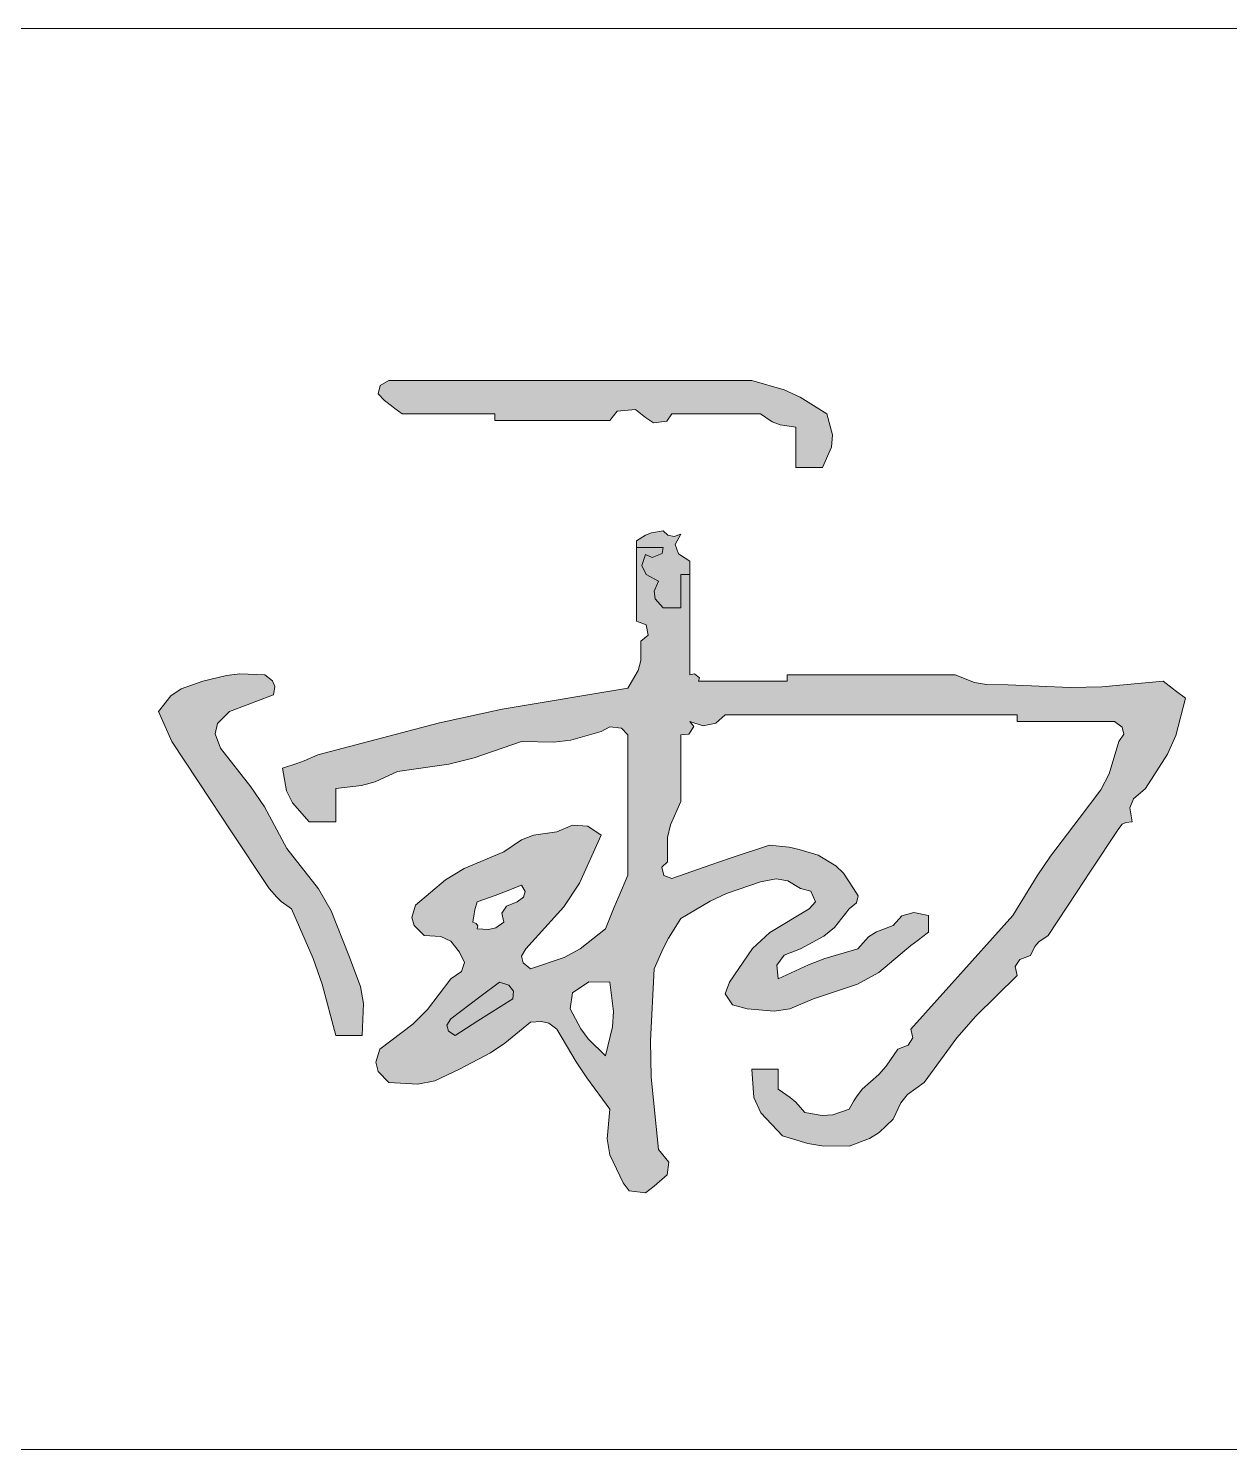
# Model space of a CAD drawing. Header units: millimetres. Extents: x 48 to 11980, y 100 to 8500.
# Drawn here: x 11524 to 11643.5, y 2076.8 to 2218 of the extents above; entities that cross this region are included whole.
import ezdxf

# ---------------------------------------------------------------- set-up
doc = ezdxf.new("R2010")
doc.units = ezdxf.units.MM
doc.linetypes.add('XKITLINE00', pattern=[0])
doc.layers.add('OtherObjectType', color=1, linetype='Continuous', lineweight=0)

# ---------------------------------------------------------------- blocks, each defined once
blk = doc.blocks.new('*A5')
at = {"layer": 'OtherObjectType'}
for points in [[(11587.52, 2178.99), (11586.17, 2178.82), (11585.38, 2179.37), (11584.4, 2180.14), (11582.57, 2179.97), (11581.86, 2179.04), (11570.42, 2179.04), (11570.42, 2179.71), (11561.18, 2179.71), (11559.42, 2181.03), (11558.81, 2181.7), (11559, 2182.55), (11559.86, 2183.03), (11595.95, 2183.03), (11599.19, 2182.09), (11600.76, 2181.39), (11603.43, 2179.71), (11603.98, 2177.62), (11603.88, 2176.41), (11602.99, 2174.39), (11600.35, 2174.39), (11600.35, 2178.38), (11598.8, 2178.61), (11598, 2178.91), (11596.83, 2179.71), (11588.02, 2179.71)], [(11573.26, 2131.68), (11573.41, 2132.23), (11573.06, 2132.86), (11564.91, 2149.01), (11571.12, 2150.35), (11583.62, 2152.46), (11584.65, 2154.2), (11584.94, 2155.21), (11584.94, 2157.11), (11585.67, 2157.71), (11585.45, 2158.73), (11584.5, 2159.11), (11584.5, 2166.42), (11587.14, 2166.42), (11587.06, 2165.83), (11586.06, 2165.45), (11585.38, 2165.75), (11585.02, 2164.65), (11585.47, 2163.74), (11586.7, 2163.09), (11586.24, 2162.08), (11586.36, 2161.33), (11587.14, 2160.44), (11588.91, 2160.44), (11588.91, 2163.76), (11589.79, 2163.76), (11589.79, 2153.79), (11590.27, 2153.87), (11590.77, 2153.49), (11590.67, 2153.13), (11599.47, 2153.13), (11599.47, 2153.79), (11616.19, 2153.79), (11618.12, 2153.03), (11619.3, 2152.8), (11621.47, 2152.79), (11627.63, 2152.51), (11630.76, 2152.58), (11636.88, 2153.13), (11639.08, 2151.47), (11638.14, 2147.75), (11637.32, 2145.89), (11635.12, 2142.49), (11633.91, 2141.45), (11633.55, 2140.55), (11633.8, 2139.17), (11633.17, 2139.11), (11632.8, 2138.92), (11632.48, 2138.51), (11625.44, 2127.88), (11624.51, 2127.22), (11624.12, 2126.78), (11623.68, 2125.88), (11622.62, 2125.48), (11622.15, 2124.77), (11622.36, 2123.89), (11618.24, 2119.86), (11616.37, 2117.71), (11613.11, 2113.26), (11611.46, 2112.06), (11610.77, 2111.24), (11610.03, 2109.6), (11608.63, 2108.27), (11607.66, 2107.69), (11605.63, 2106.94), (11602.94, 2106.97), (11601.53, 2107.19), (11599.03, 2107.94), (11596.86, 2110.23), (11596.15, 2111.77), (11595.95, 2114.59), (11598.59, 2114.59), (11598.59, 2112.59), (11599.78, 2111.76), (11600.33, 2111.29), (11601.23, 2110.27), (11602.95, 2109.97), (11604.02, 2110.05), (11605.63, 2110.6), (11606.1, 2111.42), (11606.36, 2111.82), (11606.95, 2112.59), (11608.6, 2114.05), (11609.32, 2114.87), (11610.47, 2116.58), (11611.52, 2116.98), (11611.99, 2117.69), (11611.79, 2118.57), (11615.87, 2123.08), (11617.89, 2125.34), (11621.91, 2129.87), (11624.33, 2133.81), (11625.66, 2135.74), (11628.52, 2139.5), (11630.68, 2142.35), (11631.51, 2143.95), (11632.48, 2147.15), (11632.96, 2147.87), (11632.8, 2148.57), (11632.04, 2149.14), (11622.36, 2149.14), (11622.36, 2149.8), (11593.31, 2149.8), (11592.38, 2148.96), (11591.13, 2148.72), (11589.79, 2149.14), (11590.19, 2148.63), (11589.69, 2147.87), (11588.91, 2147.81), (11588.91, 2141.17), (11587.87, 2138.87), (11587.59, 2137.61), (11587.58, 2135.19), (11587, 2134.67), (11587.22, 2133.82), (11588.02, 2133.52), (11591.88, 2134.88), (11593.82, 2135.54), (11597.71, 2136.85), (11599.69, 2136.63), (11600.69, 2136.42), (11602.55, 2135.85), (11604.31, 2134.79), (11605.09, 2134.06), (11606.54, 2131.8), (11606.38, 2131.11), (11605.63, 2130.53), (11604.18, 2128.67), (11603.13, 2127.8), (11600.79, 2126.55), (11599.18, 2125.92), (11598.44, 2124.92), (11598.59, 2123.56), (11601.6, 2124.96), (11603.21, 2125.57), (11606.51, 2126.55), (11607.56, 2127.72), (11608.36, 2128.24), (11610.03, 2128.87), (11610.89, 2129.81), (11612.09, 2130.15), (11613.55, 2129.87), (11613.55, 2128.21), (11611.79, 2126.88), (11608.59, 2124.19), (11606.48, 2123.04), (11602.11, 2121.56), (11599.76, 2120.57), (11598.18, 2120.33), (11595.51, 2120.57), (11594.04, 2120.99), (11593.31, 2122.08), (11593.75, 2123.22), (11596.04, 2126.58), (11597.76, 2128.17), (11601.67, 2130.53), (11602.31, 2131.22), (11601.85, 2132.27), (11600.79, 2132.53), (11599.53, 2133.3), (11598.4, 2133.49), (11596.83, 2133.19), (11593.45, 2132.03), (11591.82, 2131.28), (11588.91, 2129.54), (11587.69, 2127.6), (11587.16, 2126.59), (11586.26, 2124.55), (11585.88, 2117.38), (11585.97, 2113.77), (11586.7, 2106.61), (11587.7, 2105.35), (11587.55, 2104.06), (11586.26, 2102.96), (11585.38, 2102.29), (11583.78, 2102.47), (11583.18, 2103.29), (11581.86, 2106.07), (11581.58, 2107.66), (11581.86, 2110.6), (11579.56, 2113.71), (11578.5, 2115.31), (11576.58, 2118.57), (11575.77, 2119.15), (11575.05, 2119.33), (11573.94, 2119.24), (11571.4, 2117.16), (11569.96, 2116.21), (11566.9, 2114.59), (11564.44, 2113.42), (11562.75, 2113.1), (11559.86, 2113.26), (11558.8, 2114.35), (11558.56, 2115.26), (11558.98, 2116.58), (11562.26, 2119.06), (11563.72, 2120.51), (11566.02, 2123.56), (11567.1, 2124.29), (11567.4, 2125.19), (11566.9, 2126.21), (11566.04, 2127.29), (11565.03, 2127.76), (11563.38, 2127.88), (11562.39, 2128.85), (11562.15, 2129.67), (11562.5, 2130.87), (11565.5, 2133.41), (11567.36, 2134.53), (11571.3, 2136.18), (11573.05, 2137.38), (11574.26, 2137.83), (11576.58, 2138.18), (11578.12, 2138.83), (11579.65, 2138.72), (11580.98, 2137.84), (11578.82, 2133.06), (11577.27, 2130.72), (11573.5, 2126.55), (11573.06, 2125.81), (11573.21, 2125.14), (11573.94, 2124.55), (11577.29, 2125.68), (11578.9, 2126.54), (11581.42, 2128.54), (11582.29, 2130.67), (11582.73, 2131.73), (11583.62, 2133.86), (11583.62, 2147.81), (11583, 2148.47), (11581.86, 2148.61), (11580.98, 2148.14), (11577.98, 2147.29), (11576.27, 2147.07), (11573.06, 2147.15), (11568.36, 2145.51), (11565.82, 2144.89), (11560.74, 2144.16), (11558.49, 2143.15), (11557.16, 2142.79), (11554.58, 2142.49), (11554.58, 2139.17), (11551.93, 2139.17), (11550.27, 2141.06), (11549.69, 2142.24), (11549.29, 2144.49), (11550.73, 2144.97), (11551.44, 2145.24), (11552.81, 2145.82), (11564.91, 2149.01), (11588.67, 2165.79), (11588.35, 2166.73), (11588.91, 2167.75), (11588.23, 2167.54), (11587.61, 2167.65), (11587.14, 2168.08), (11585.99, 2167.89), (11585.39, 2167.67), (11584.5, 2167.08), (11584.5, 2166.42), (11587.14, 2166.42), (11587.06, 2165.83), (11586.06, 2165.45), (11585.38, 2165.75), (11585.02, 2164.65), (11585.47, 2163.74), (11586.7, 2163.09), (11586.24, 2162.08), (11586.36, 2161.33), (11587.14, 2160.44), (11588.91, 2160.44), (11588.91, 2163.76), (11589.79, 2163.76), (11589.79, 2165.09), (11588.67, 2165.79), (11564.91, 2149.01), (11579.74, 2123.25), (11578.12, 2122.16), (11577.9, 2120.57), (11578.96, 2118.58), (11579.69, 2117.61), (11581.42, 2115.92), (11582.12, 2118.79), (11582.21, 2120.31), (11581.86, 2123.22), (11579.74, 2123.25), (11570.86, 2123.22), (11571.8, 2122.92), (11572.26, 2122.34), (11572.18, 2121.56), (11569.88, 2120.11), (11568.73, 2119.38), (11566.46, 2117.91), (11565.8, 2118.37), (11565.64, 2118.95), (11566.02, 2119.57), (11570.86, 2123.22), (11579.74, 2123.25), (11564.91, 2149.01), (11573.06, 2132.86), (11571.31, 2132.18), (11570.43, 2131.85), (11568.66, 2131.2), (11568.43, 2130.41), (11568.35, 2130.01), (11568.22, 2129.2), (11568.56, 2129.06), (11568.71, 2128.83), (11568.66, 2128.54), (11569.77, 2128.45), (11570.49, 2128.63), (11571.3, 2129.2), (11571.1, 2130.08), (11571.57, 2130.79), (11572.62, 2131.2)], [(11548.72, 2131.66), (11547.97, 2132.53), (11538.29, 2147.15), (11536.97, 2150.14), (11538.17, 2151.68), (11539.21, 2152.39), (11541.37, 2153.13), (11543.73, 2153.72), (11545.05, 2153.86), (11547.53, 2153.79), (11548.3, 2153.18), (11548.54, 2152.63), (11548.41, 2151.8), (11546.65, 2151.14), (11545.77, 2150.81), (11544.01, 2150.14), (11542.84, 2148.94), (11542.6, 2147.91), (11543.13, 2146.48), (11546.15, 2142.65), (11547.49, 2140.64), (11549.73, 2136.51), (11552.87, 2132.52), (11554.13, 2130.33), (11555.9, 2125.88), (11557.05, 2122.79), (11557.33, 2121.12), (11557.22, 2117.91), (11554.58, 2117.91), (11553.23, 2123.03), (11552.34, 2125.57), (11550.17, 2130.53), (11549.17, 2131.25)]]:
    blk.add_hatch(color=7, dxfattribs=at).paths.add_polyline_path(points, flags=17)
at = {"layer": 'OtherObjectType', "color": 7, "linetype": 'XKITLINE00', "lineweight": 0}
for p, q in [((10798, 2218.03), (11879.38, 2218.03)), ((11559, 2182.55), (11558.81, 2181.7)), ((11559.86, 2183.03), (11559, 2182.55)), ((11574.29, 2183.03), (11559.86, 2183.03)), ((11581.51, 2183.03), (11574.29, 2183.03)), ((11595.95, 2183.03), (11581.51, 2183.03)), ((11599.19, 2182.09), (11595.95, 2183.03)), ((11558.81, 2181.7), (11559.42, 2181.03)), ((11600.76, 2181.39), (11599.19, 2182.09)), ((11603.43, 2179.71), (11600.76, 2181.39)), ((11559.42, 2181.03), (11560.12, 2180.5)), ((11560.12, 2180.5), (11560.47, 2180.24)), ((11560.47, 2180.24), (11561.18, 2179.71)), ((11561.18, 2179.71), (11564.87, 2179.71)), ((11564.87, 2179.71), (11566.72, 2179.71)), ((11566.72, 2179.71), (11570.42, 2179.71)), ((11570.42, 2179.71), (11570.42, 2179.44)), ((11581.86, 2179.04), (11582.57, 2179.97)), ((11582.57, 2179.97), (11584.4, 2180.14)), ((11584.4, 2180.14), (11585.38, 2179.37)), ((11587.52, 2178.99), (11588.02, 2179.71)), ((11588.02, 2179.71), (11591.55, 2179.71)), ((11591.55, 2179.71), (11593.31, 2179.71)), ((11593.31, 2179.71), (11596.83, 2179.71)), ((11596.83, 2179.71), (11598, 2178.91)), ((11603.98, 2177.62), (11603.43, 2179.71)), ((11570.42, 2179.44), (11570.42, 2179.31)), ((11570.42, 2179.31), (11570.42, 2179.04)), ((11570.42, 2179.04), (11575, 2179.04)), ((11575, 2179.04), (11577.29, 2179.04)), ((11577.29, 2179.04), (11581.86, 2179.04)), ((11585.38, 2179.37), (11586.17, 2178.82)), ((11586.17, 2178.82), (11587.52, 2178.99)), ((11598, 2178.91), (11598.8, 2178.61)), ((11598.8, 2178.61), (11600.35, 2178.38)), ((11600.35, 2178.38), (11600.35, 2176.78)), ((11603.88, 2176.41), (11603.98, 2177.62)), ((11600.35, 2176.78), (11600.35, 2175.98)), ((11600.35, 2175.98), (11600.35, 2174.39)), ((11602.99, 2174.39), (11603.88, 2176.41)), ((11600.35, 2174.39), (11601.4, 2174.39)), ((11601.4, 2174.39), (11601.93, 2174.39)), ((11601.93, 2174.39), (11602.99, 2174.39)), ((11585.39, 2167.67), (11584.5, 2167.08)), ((11584.5, 2167.08), (11584.5, 2166.42)), ((11584.5, 2166.42), (11584.5, 2167.08)), ((11584.5, 2167.08), (11584.5, 2166.42)), ((11585.99, 2167.89), (11585.39, 2167.67)), ((11587.14, 2168.08), (11585.99, 2167.89)), ((11587.61, 2167.65), (11587.14, 2168.08)), ((11588.23, 2167.54), (11587.61, 2167.65)), ((11588.91, 2167.75), (11588.23, 2167.54)), ((11588.35, 2166.73), (11588.91, 2167.75)), ((11587.14, 2166.42), (11584.5, 2166.42)), ((11584.5, 2166.42), (11587.14, 2166.42)), ((11587.14, 2166.42), (11584.5, 2166.42)), ((11584.5, 2166.42), (11584.5, 2159.11)), ((11584.5, 2159.11), (11584.5, 2166.42)), ((11584.5, 2166.42), (11584.5, 2159.11)), ((11584.5, 2166.42), (11587.14, 2166.42)), ((11587.14, 2166.42), (11584.5, 2166.42)), ((11584.5, 2166.42), (11587.14, 2166.42)), ((11585.02, 2164.65), (11585.38, 2165.75)), ((11585.38, 2165.75), (11585.02, 2164.65)), ((11585.38, 2165.75), (11586.06, 2165.45)), ((11586.06, 2165.45), (11585.38, 2165.75)), ((11586.06, 2165.45), (11587.06, 2165.83)), ((11587.06, 2165.83), (11586.06, 2165.45)), ((11587.06, 2165.83), (11587.14, 2166.42)), ((11587.14, 2166.42), (11587.06, 2165.83)), ((11588.67, 2165.79), (11588.35, 2166.73)), ((11589.79, 2165.09), (11588.67, 2165.79)), ((11585.47, 2163.74), (11585.02, 2164.65)), ((11585.02, 2164.65), (11585.47, 2163.74)), ((11589.79, 2163.76), (11589.79, 2165.09)), ((11589.79, 2165.09), (11589.79, 2163.76)), ((11589.79, 2163.76), (11589.79, 2165.09)), ((11586.7, 2163.09), (11585.47, 2163.74)), ((11585.47, 2163.74), (11586.7, 2163.09)), ((11586.24, 2162.08), (11586.7, 2163.09)), ((11586.7, 2163.09), (11586.24, 2162.08)), ((11589.79, 2163.76), (11588.91, 2163.76)), ((11588.91, 2163.76), (11589.79, 2163.76)), ((11589.79, 2163.76), (11588.91, 2163.76)), ((11588.91, 2163.76), (11588.91, 2162.43)), ((11588.91, 2163.76), (11589.79, 2163.76)), ((11589.79, 2163.76), (11588.91, 2163.76)), ((11588.91, 2163.76), (11589.79, 2163.76)), ((11588.91, 2162.43), (11588.91, 2163.76)), ((11589.79, 2153.79), (11589.79, 2163.76)), ((11589.79, 2163.76), (11589.79, 2153.79)), ((11589.79, 2153.79), (11589.79, 2163.76)), ((11586.36, 2161.33), (11586.24, 2162.08)), ((11586.24, 2162.08), (11586.36, 2161.33)), ((11587.14, 2160.44), (11586.36, 2161.33)), ((11586.36, 2161.33), (11587.14, 2160.44)), ((11588.91, 2162.43), (11588.91, 2161.76)), ((11588.91, 2161.76), (11588.91, 2162.43)), ((11588.91, 2161.76), (11588.91, 2160.44)), ((11588.91, 2160.44), (11588.91, 2161.76)), ((11587.85, 2160.44), (11587.14, 2160.44)), ((11587.14, 2160.44), (11587.85, 2160.44)), ((11588.2, 2160.44), (11587.85, 2160.44)), ((11587.85, 2160.44), (11588.2, 2160.44)), ((11588.91, 2160.44), (11588.2, 2160.44)), ((11588.2, 2160.44), (11588.91, 2160.44)), ((11584.5, 2159.11), (11585.45, 2158.73)), ((11585.45, 2158.73), (11585.67, 2157.71)), ((11585.67, 2157.71), (11584.94, 2157.11)), ((11584.94, 2157.11), (11584.94, 2155.21)), ((11584.94, 2155.21), (11584.65, 2154.2)), ((11541.37, 2153.13), (11539.21, 2152.39)), ((11543.73, 2153.72), (11541.37, 2153.13)), ((11545.05, 2153.86), (11543.73, 2153.72)), ((11547.53, 2153.79), (11545.05, 2153.86)), ((11548.3, 2153.18), (11547.53, 2153.79)), ((11548.54, 2152.63), (11548.3, 2153.18)), ((11584.65, 2154.2), (11583.62, 2152.46)), ((11590.27, 2153.87), (11589.79, 2153.79)), ((11590.77, 2153.49), (11590.27, 2153.87)), ((11590.67, 2153.13), (11590.77, 2153.49)), ((11594.19, 2153.13), (11590.67, 2153.13)), ((11595.95, 2153.13), (11594.19, 2153.13)), ((11599.47, 2153.13), (11595.95, 2153.13)), ((11606.16, 2153.79), (11599.47, 2153.79)), ((11599.47, 2153.79), (11599.47, 2153.53)), ((11599.47, 2153.53), (11599.47, 2153.39)), ((11599.47, 2153.39), (11599.47, 2153.13)), ((11609.5, 2153.79), (11606.16, 2153.79)), ((11616.19, 2153.79), (11609.5, 2153.79)), ((11618.12, 2153.03), (11616.19, 2153.79)), ((11619.3, 2152.8), (11618.12, 2153.03)), ((11621.47, 2152.79), (11619.3, 2152.8)), ((11636.88, 2153.13), (11630.76, 2152.58)), ((11637.76, 2152.46), (11636.88, 2153.13)), ((11538.17, 2151.68), (11536.97, 2150.14)), ((11539.21, 2152.39), (11538.17, 2151.68)), ((11546.65, 2151.14), (11548.41, 2151.8)), ((11548.41, 2151.8), (11548.54, 2152.63)), ((11583.62, 2152.46), (11571.12, 2150.35)), ((11627.63, 2152.51), (11621.47, 2152.79)), ((11630.76, 2152.58), (11627.63, 2152.51)), ((11638.2, 2152.13), (11637.76, 2152.46)), ((11638.14, 2147.75), (11639.08, 2151.47)), ((11639.08, 2151.47), (11638.2, 2152.13)), ((11536.97, 2150.14), (11537.5, 2148.94)), ((11542.84, 2148.94), (11544.01, 2150.14)), ((11544.01, 2150.14), (11545.77, 2150.81)), ((11545.77, 2150.81), (11546.65, 2151.14)), ((11571.12, 2150.35), (11564.91, 2149.01)), ((11537.5, 2148.94), (11537.76, 2148.34)), ((11542.6, 2147.91), (11542.84, 2148.94)), ((11564.91, 2149.01), (11552.81, 2145.82)), ((11580.98, 2148.14), (11581.86, 2148.61)), ((11581.86, 2148.61), (11583, 2148.47)), ((11589.69, 2147.87), (11590.19, 2148.63)), ((11590.19, 2148.63), (11589.79, 2149.14)), ((11589.79, 2149.14), (11591.13, 2148.72)), ((11591.13, 2148.72), (11592.38, 2148.96)), ((11592.38, 2148.96), (11593.31, 2149.8)), ((11593.31, 2149.8), (11604.93, 2149.8)), ((11604.93, 2149.8), (11610.74, 2149.8)), ((11610.74, 2149.8), (11622.36, 2149.8)), ((11622.36, 2149.8), (11622.36, 2149.54)), ((11622.36, 2149.54), (11622.36, 2149.41)), ((11622.36, 2149.41), (11622.36, 2149.14)), ((11622.36, 2149.14), (11626.23, 2149.14)), ((11626.23, 2149.14), (11628.16, 2149.14)), ((11628.16, 2149.14), (11632.04, 2149.14)), ((11632.04, 2149.14), (11632.8, 2148.57)), ((11632.8, 2148.57), (11632.96, 2147.87)), ((11537.76, 2148.34), (11538.29, 2147.15)), ((11543.13, 2146.48), (11542.6, 2147.91)), ((11576.27, 2147.07), (11577.98, 2147.29)), ((11577.98, 2147.29), (11580.98, 2148.14)), ((11583, 2148.47), (11583.62, 2147.81)), ((11583.62, 2147.81), (11583.62, 2142.23)), ((11588.91, 2147.81), (11589.69, 2147.87)), ((11588.91, 2145.15), (11588.91, 2147.81)), ((11632.96, 2147.87), (11632.48, 2147.15)), ((11637.32, 2145.89), (11638.14, 2147.75)), ((11538.29, 2147.15), (11542.16, 2141.3)), ((11546.15, 2142.65), (11543.13, 2146.48)), ((11552.81, 2145.82), (11551.44, 2145.24)), ((11568.36, 2145.51), (11573.06, 2147.15)), ((11573.06, 2147.15), (11576.27, 2147.07)), ((11632.48, 2147.15), (11631.51, 2143.95)), ((11635.12, 2142.49), (11637.32, 2145.89)), ((11550.73, 2144.97), (11549.29, 2144.49)), ((11549.29, 2144.49), (11549.69, 2142.24)), ((11551.44, 2145.24), (11550.73, 2144.97)), ((11560.74, 2144.16), (11565.82, 2144.89)), ((11565.82, 2144.89), (11568.36, 2145.51)), ((11588.91, 2143.82), (11588.91, 2145.15)), ((11557.16, 2142.79), (11558.49, 2143.15)), ((11558.49, 2143.15), (11560.74, 2144.16)), ((11588.91, 2141.17), (11588.91, 2143.82)), ((11631.51, 2143.95), (11630.68, 2142.35)), ((11547.49, 2140.64), (11546.15, 2142.65)), ((11549.69, 2142.24), (11550.27, 2141.06)), ((11554.58, 2142.49), (11557.16, 2142.79)), ((11554.58, 2141.17), (11554.58, 2142.49)), ((11583.62, 2142.23), (11583.62, 2139.44)), ((11630.68, 2142.35), (11628.52, 2139.5)), ((11633.91, 2141.45), (11635.12, 2142.49)), ((11542.16, 2141.3), (11544.1, 2138.37)), ((11549.73, 2136.51), (11547.49, 2140.64)), ((11550.27, 2141.06), (11551.93, 2139.17)), ((11554.58, 2140.5), (11554.58, 2141.17)), ((11554.58, 2139.17), (11554.58, 2140.5)), ((11587.87, 2138.87), (11588.91, 2141.17)), ((11633.55, 2140.55), (11633.91, 2141.45)), ((11633.8, 2139.17), (11633.55, 2140.55)), ((11551.93, 2139.17), (11552.99, 2139.17)), ((11552.99, 2139.17), (11553.52, 2139.17)), ((11553.52, 2139.17), (11554.58, 2139.17)), ((11578.12, 2138.83), (11576.58, 2138.18)), ((11579.65, 2138.72), (11578.12, 2138.83)), ((11580.98, 2137.84), (11579.65, 2138.72)), ((11583.62, 2139.44), (11583.62, 2133.86)), ((11587.59, 2137.61), (11587.87, 2138.87)), ((11628.52, 2139.5), (11625.66, 2135.74)), ((11632.48, 2138.51), (11632.8, 2138.92)), ((11632.8, 2138.92), (11633.17, 2139.11)), ((11633.17, 2139.11), (11633.8, 2139.17)), ((11544.1, 2138.37), (11547.97, 2132.53)), ((11573.05, 2137.38), (11571.3, 2136.18)), ((11574.26, 2137.83), (11573.05, 2137.38)), ((11576.58, 2138.18), (11574.26, 2137.83)), ((11578.82, 2133.06), (11580.98, 2137.84)), ((11587.58, 2135.19), (11587.59, 2137.61)), ((11629.66, 2134.25), (11632.48, 2138.51)), ((11552.87, 2132.52), (11549.73, 2136.51)), ((11571.3, 2136.18), (11567.36, 2134.53)), ((11597.71, 2136.85), (11593.82, 2135.54)), ((11599.69, 2136.63), (11597.71, 2136.85)), ((11600.69, 2136.42), (11599.69, 2136.63)), ((11602.55, 2135.85), (11600.69, 2136.42)), ((11567.36, 2134.53), (11565.5, 2133.41)), ((11587, 2134.67), (11587.58, 2135.19)), ((11587.22, 2133.82), (11587, 2134.67)), ((11591.88, 2134.88), (11588.02, 2133.52)), ((11593.82, 2135.54), (11591.88, 2134.88)), ((11604.31, 2134.79), (11602.55, 2135.85)), ((11605.09, 2134.06), (11604.31, 2134.79)), ((11625.66, 2135.74), (11624.33, 2133.81)), ((11565.5, 2133.41), (11562.5, 2130.87)), ((11577.27, 2130.72), (11578.82, 2133.06)), ((11583.62, 2133.86), (11582.73, 2131.73)), ((11588.02, 2133.52), (11587.22, 2133.82)), ((11593.45, 2132.03), (11596.83, 2133.19)), ((11596.83, 2133.19), (11598.4, 2133.49)), ((11598.4, 2133.49), (11599.53, 2133.3)), ((11599.53, 2133.3), (11600.79, 2132.53)), ((11606.07, 2132.53), (11605.09, 2134.06)), ((11624.33, 2133.81), (11621.91, 2129.87)), ((11628.25, 2132.13), (11629.66, 2134.25)), ((11547.97, 2132.53), (11548.72, 2131.66)), ((11548.72, 2131.66), (11549.17, 2131.25)), ((11554.13, 2130.33), (11552.87, 2132.52)), ((11570.43, 2131.85), (11568.66, 2131.2)), ((11571.31, 2132.18), (11570.43, 2131.85)), ((11573.06, 2132.86), (11571.31, 2132.18)), ((11572.62, 2131.2), (11573.26, 2131.68)), ((11573.41, 2132.23), (11573.06, 2132.86)), ((11573.26, 2131.68), (11573.41, 2132.23)), ((11582.73, 2131.73), (11582.29, 2130.67)), ((11591.82, 2131.28), (11593.45, 2132.03)), ((11600.79, 2132.53), (11601.85, 2132.27)), ((11601.85, 2132.27), (11602.31, 2131.22)), ((11606.54, 2131.8), (11606.07, 2132.53)), ((11606.38, 2131.11), (11606.54, 2131.8)), ((11625.44, 2127.88), (11628.25, 2132.13)), ((11549.17, 2131.25), (11550.17, 2130.53)), ((11550.17, 2130.53), (11552.34, 2125.57)), ((11555.9, 2125.88), (11554.13, 2130.33)), ((11562.5, 2130.87), (11562.15, 2129.67)), ((11568.43, 2130.41), (11568.35, 2130.01)), ((11568.66, 2131.2), (11568.43, 2130.41)), ((11571.1, 2130.08), (11571.57, 2130.79)), ((11571.57, 2130.79), (11572.62, 2131.2)), ((11573.5, 2126.55), (11577.27, 2130.72)), ((11582.29, 2130.67), (11581.42, 2128.54)), ((11588.91, 2129.54), (11591.82, 2131.28)), ((11601.67, 2130.53), (11597.76, 2128.17)), ((11602.31, 2131.22), (11601.67, 2130.53)), ((11604.18, 2128.67), (11605.63, 2130.53)), ((11605.63, 2130.53), (11606.38, 2131.11)), ((11562.15, 2129.67), (11562.39, 2128.85)), ((11562.39, 2128.85), (11563.38, 2127.88)), ((11568.35, 2130.01), (11568.22, 2129.2)), ((11568.22, 2129.2), (11568.56, 2129.06)), ((11568.56, 2129.06), (11568.71, 2128.83)), ((11568.71, 2128.83), (11568.66, 2128.54)), ((11570.49, 2128.63), (11571.3, 2129.2)), ((11571.3, 2129.2), (11571.1, 2130.08)), ((11587.69, 2127.6), (11588.91, 2129.54)), ((11610.03, 2128.87), (11608.36, 2128.24)), ((11610.89, 2129.81), (11610.03, 2128.87)), ((11612.09, 2130.15), (11610.89, 2129.81)), ((11613.55, 2129.87), (11612.09, 2130.15)), ((11613.55, 2129.2), (11613.55, 2129.87)), ((11613.55, 2128.87), (11613.55, 2129.2)), ((11613.55, 2128.21), (11613.55, 2128.87)), ((11621.91, 2129.87), (11617.89, 2125.34)), ((11563.38, 2127.88), (11565.03, 2127.76)), ((11565.03, 2127.76), (11566.04, 2127.29)), ((11568.66, 2128.54), (11569.77, 2128.45)), ((11569.77, 2128.45), (11570.49, 2128.63)), ((11581.42, 2128.54), (11578.9, 2126.54)), ((11587.16, 2126.59), (11587.69, 2127.6)), ((11597.76, 2128.17), (11596.04, 2126.58)), ((11600.79, 2126.55), (11603.13, 2127.8)), ((11603.13, 2127.8), (11604.18, 2128.67)), ((11607.56, 2127.72), (11606.51, 2126.55)), ((11608.36, 2128.24), (11607.56, 2127.72)), ((11611.79, 2126.88), (11612.5, 2127.41)), ((11612.5, 2127.41), (11612.85, 2127.68)), ((11612.85, 2127.68), (11613.55, 2128.21)), ((11624.51, 2127.22), (11625.44, 2127.88)), ((11566.04, 2127.29), (11566.9, 2126.21)), ((11566.9, 2126.21), (11567.4, 2125.19)), ((11573.06, 2125.81), (11573.5, 2126.55)), ((11578.9, 2126.54), (11577.29, 2125.68)), ((11586.26, 2124.55), (11587.16, 2126.59)), ((11596.04, 2126.58), (11593.75, 2123.22)), ((11599.18, 2125.92), (11600.79, 2126.55)), ((11606.51, 2126.55), (11603.21, 2125.57)), ((11608.59, 2124.19), (11611.79, 2126.88)), ((11623.68, 2125.88), (11624.12, 2126.78)), ((11624.12, 2126.78), (11624.51, 2127.22)), ((11552.34, 2125.57), (11553.23, 2123.03)), ((11557.05, 2122.79), (11555.9, 2125.88)), ((11567.4, 2125.19), (11567.1, 2124.29)), ((11573.21, 2125.14), (11573.06, 2125.81)), ((11573.94, 2124.55), (11573.21, 2125.14)), ((11577.29, 2125.68), (11573.94, 2124.55)), ((11585.88, 2117.38), (11586.26, 2124.55)), ((11598.44, 2124.92), (11599.18, 2125.92)), ((11598.59, 2123.56), (11598.44, 2124.92)), ((11601.6, 2124.96), (11598.59, 2123.56)), ((11603.21, 2125.57), (11601.6, 2124.96)), ((11617.89, 2125.34), (11615.87, 2123.08)), ((11622.15, 2124.77), (11622.62, 2125.48)), ((11622.36, 2123.89), (11622.15, 2124.77)), ((11622.62, 2125.48), (11623.68, 2125.88)), ((11566.02, 2123.56), (11563.72, 2120.51)), ((11567.1, 2124.29), (11566.02, 2123.56)), ((11570.86, 2123.22), (11568.92, 2121.76)), ((11571.8, 2122.92), (11570.86, 2123.22)), ((11579.74, 2123.25), (11578.12, 2122.16)), ((11581.86, 2123.22), (11579.74, 2123.25)), ((11582.21, 2120.31), (11581.86, 2123.22)), ((11593.75, 2123.22), (11593.31, 2122.08)), ((11606.48, 2123.04), (11608.59, 2124.19)), ((11618.24, 2119.86), (11622.36, 2123.89)), ((11553.23, 2123.03), (11554.58, 2117.91)), ((11557.33, 2121.12), (11557.05, 2122.79)), ((11568.92, 2121.76), (11567.96, 2121.03)), ((11572.26, 2122.34), (11571.8, 2122.92)), ((11572.18, 2121.56), (11572.26, 2122.34)), ((11578.12, 2122.16), (11577.9, 2120.57)), ((11593.31, 2122.08), (11594.04, 2120.99)), ((11602.11, 2121.56), (11606.48, 2123.04)), ((11615.87, 2123.08), (11611.79, 2118.57)), ((11557.22, 2117.91), (11557.33, 2121.12)), ((11563.72, 2120.51), (11562.26, 2119.06)), ((11567.96, 2121.03), (11566.02, 2119.57)), ((11569.88, 2120.11), (11572.18, 2121.56)), ((11577.9, 2120.57), (11578.96, 2118.58)), ((11594.04, 2120.99), (11595.51, 2120.57)), ((11595.51, 2120.57), (11598.18, 2120.33)), ((11598.18, 2120.33), (11599.76, 2120.57)), ((11599.76, 2120.57), (11602.11, 2121.56)), ((11562.26, 2119.06), (11558.98, 2116.58)), ((11566.02, 2119.57), (11565.64, 2118.95)), ((11565.64, 2118.95), (11565.8, 2118.37)), ((11566.46, 2117.91), (11568.73, 2119.38)), ((11568.73, 2119.38), (11569.88, 2120.11)), ((11571.4, 2117.16), (11573.94, 2119.24)), ((11573.94, 2119.24), (11575.05, 2119.33)), ((11575.05, 2119.33), (11575.77, 2119.15)), ((11575.77, 2119.15), (11576.58, 2118.57)), ((11582.12, 2118.79), (11582.21, 2120.31)), ((11616.37, 2117.71), (11618.24, 2119.86)), ((11554.58, 2117.91), (11555.63, 2117.91)), ((11555.63, 2117.91), (11556.16, 2117.91)), ((11556.16, 2117.91), (11557.22, 2117.91)), ((11565.8, 2118.37), (11566.46, 2117.91)), ((11576.58, 2118.57), (11578.5, 2115.31)), ((11578.96, 2118.58), (11579.69, 2117.61)), ((11579.69, 2117.61), (11581.42, 2115.92)), ((11581.42, 2115.92), (11582.12, 2118.79)), ((11611.99, 2117.69), (11611.52, 2116.98)), ((11611.79, 2118.57), (11611.99, 2117.69)), ((11613.11, 2113.26), (11616.37, 2117.71)), ((11558.98, 2116.58), (11558.56, 2115.26)), ((11566.9, 2114.59), (11569.96, 2116.21)), ((11569.96, 2116.21), (11571.4, 2117.16)), ((11585.97, 2113.77), (11585.88, 2117.38)), ((11610.47, 2116.58), (11609.32, 2114.87)), ((11611.52, 2116.98), (11610.47, 2116.58)), ((11558.56, 2115.26), (11558.8, 2114.35)), ((11578.5, 2115.31), (11579.56, 2113.71)), ((11609.32, 2114.87), (11608.6, 2114.05)), ((11558.8, 2114.35), (11559.86, 2113.26)), ((11559.86, 2113.26), (11562.75, 2113.1)), ((11562.75, 2113.1), (11564.44, 2113.42)), ((11564.44, 2113.42), (11566.9, 2114.59)), ((11579.56, 2113.71), (11581.86, 2110.6)), ((11586.7, 2106.61), (11585.97, 2113.77)), ((11597, 2114.59), (11595.95, 2114.59)), ((11595.95, 2114.59), (11596.15, 2111.77)), ((11597.53, 2114.59), (11597, 2114.59)), ((11598.59, 2114.59), (11597.53, 2114.59)), ((11598.59, 2113.79), (11598.59, 2114.59)), ((11598.59, 2113.39), (11598.59, 2113.79)), ((11598.59, 2112.59), (11598.59, 2113.39)), ((11608.6, 2114.05), (11606.95, 2112.59)), ((11611.46, 2112.06), (11613.11, 2113.26)), ((11599.78, 2111.76), (11598.59, 2112.59)), ((11606.95, 2112.59), (11606.36, 2111.82)), ((11610.77, 2111.24), (11611.46, 2112.06)), ((11581.86, 2110.6), (11581.58, 2107.66)), ((11596.15, 2111.77), (11596.86, 2110.23)), ((11600.33, 2111.29), (11599.78, 2111.76)), ((11601.23, 2110.27), (11600.33, 2111.29)), ((11605.63, 2110.6), (11604.02, 2110.05)), ((11606.1, 2111.42), (11605.63, 2110.6)), ((11606.36, 2111.82), (11606.1, 2111.42)), ((11610.03, 2109.6), (11610.77, 2111.24)), ((11596.86, 2110.23), (11599.03, 2107.94)), ((11602.95, 2109.97), (11601.23, 2110.27)), ((11604.02, 2110.05), (11602.95, 2109.97)), ((11608.63, 2108.27), (11610.03, 2109.6)), ((11581.58, 2107.66), (11581.86, 2106.07)), ((11599.03, 2107.94), (11601.53, 2107.19)), ((11605.63, 2106.94), (11607.66, 2107.69)), ((11607.66, 2107.69), (11608.63, 2108.27)), ((11587.7, 2105.35), (11586.7, 2106.61)), ((11601.53, 2107.19), (11602.94, 2106.97)), ((11602.94, 2106.97), (11605.63, 2106.94)), ((11581.86, 2106.07), (11583.18, 2103.29)), ((11587.55, 2104.06), (11587.7, 2105.35)), ((11586.26, 2102.96), (11587.55, 2104.06)), ((11583.18, 2103.29), (11583.78, 2102.47)), ((11583.78, 2102.47), (11585.38, 2102.29)), ((11585.38, 2102.29), (11586.26, 2102.96)), ((10798, 2076.77), (11879.38, 2076.77))]:
    blk.add_line(p, q, dxfattribs=at)

msp = doc.modelspace()

# ---------------------------------------------------------------- block references
at = {"lineweight": 0}
msp.add_blockref('*A5', (0, 0), dxfattribs=at)

doc.saveas('drawing.dxf')
